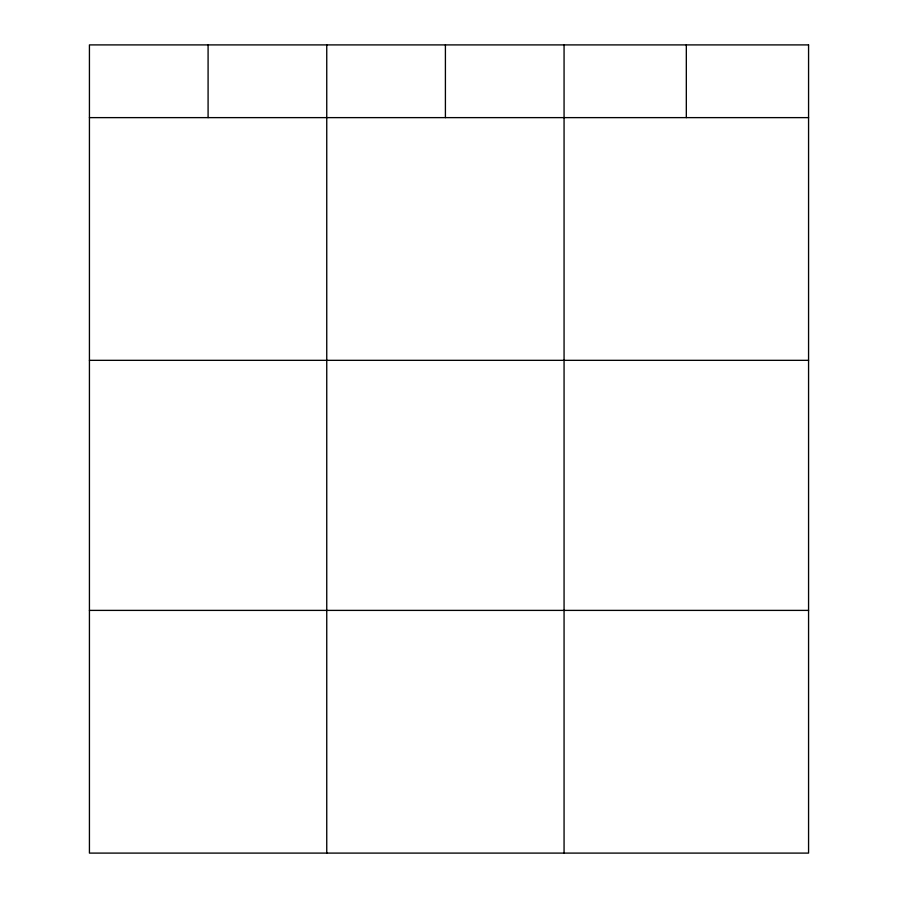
<?xml version="1.0" encoding="UTF-8"?>
<svg xmlns="http://www.w3.org/2000/svg" width="898" height="898" viewBox="0 0 898 898"><rect width="100%" height="100%" fill="white"/><g stroke="black" fill="none" stroke-linecap="round" stroke-linejoin="round"><path stroke-width="1.35" d="M89.43 117.627L808.57 117.627M89.43 360.334L808.57 360.334M89.43 610.393L808.57 610.393M686.319 44.9L686.319 117.627M564.067 44.9L564.067 853.1M445.408 44.9L445.408 117.627M326.749 44.9L326.749 853.1M208.089 44.9L208.089 117.627M808.57 44.9L89.43 44.9L89.43 853.1L808.57 853.1L808.57 44.9"/></g></svg>
